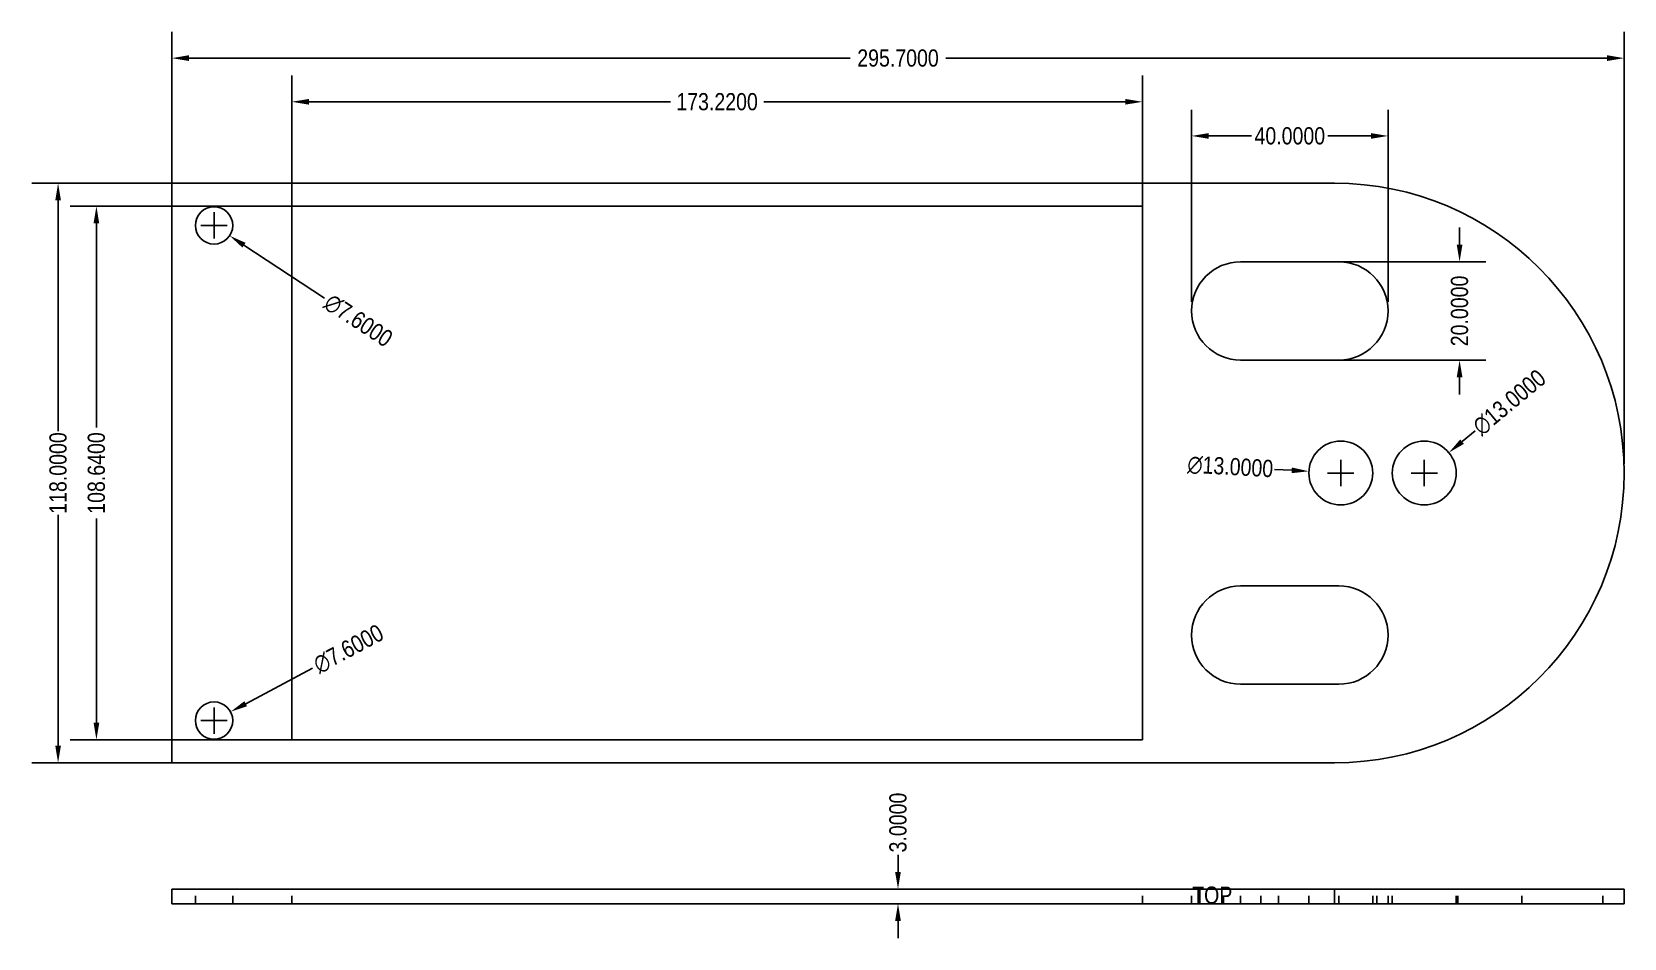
# Model space of a CAD drawing. Header units: millimetres. Extents: x -102 to 222, y 67 to 251.
import ezdxf

# ---------------------------------------------------------------- set-up
doc = ezdxf.new("R2010")
doc.units = ezdxf.units.MM
doc.header["$LTSCALE"] = 16.335
doc.header["$PDMODE"] = 3
doc.header["$PDSIZE"] = 8
doc.linetypes.add('HIDDEN', pattern=[0.2, 0.1, -0.1])
doc.layers.get('0').update_dxf_attribs({"linetype": 'CONTINUOUS'})
doc.layers.get('Defpoints').update_dxf_attribs({"linetype": 'CONTINUOUS'})
for name, color, linetype in [('01___PRT_ALL_DTM_PLN', 7, 'CONTINUOUS'), ('02___PRT_ALL_AXES', 7, 'CONTINUOUS'), ('05___PRT_ALL_DTM_CSYS', 7, 'CONTINUOUS'), ('DEFAULT_2', 8, 'HIDDEN')]:
    doc.layers.add(name, color=color, linetype=linetype)
doc.styles.get("Standard").update_dxf_attribs({"font": 'txt', "width": 0.85})
doc.dimstyles.get("Standard").update_dxf_attribs({"dimtxt": 3.5, "dimasz": 3.5, "dimexe": 0.18, "dimexo": 0.0625, "dimgap": 0.09, "dimtad": 1, "dimdsep": 46, "dimtxsty": 'Standard', "dimcen": 0.09, "dimadec": 0, "dimazin": 0, "dimtol": 1, "dimtp": 0.01, "dimtm": 0.01, "dimtfac": 1, "dimtofl": 0, "dimtmove": 0, "dimatfit": 3, "dimfxl": 0, "dimtolj": 1, "dimarcsym": 0})

# ---------------------------------------------------------------- blocks, each defined once
blk = doc.blocks.new('*D6')
at = {"color": 0, "lineweight": -2}
for p, q in [((-73.67, 163.38), (-73.67, 251.34)), ((222.03, 163.38), (222.03, 251.34)), ((-70.17, 245.99), (64.42, 245.99)), ((218.53, 245.99), (83.94, 245.99))]:
    blk.add_line(p, q, dxfattribs=at)
at = {"color": 0}
for points in [[(-70.17, 246.58), (-70.17, 245.41), (-73.67, 245.99)], [(218.53, 246.58), (218.53, 245.41), (222.03, 245.99)]]:
    blk.add_solid(points, dxfattribs=at)
at = {"layer": 'Defpoints', "color": 0}
for p in [(-73.67, 245.99), (-73.67, 161.52), (222.03, 161.52)]:
    blk.add_point(p, dxfattribs=at)
at = {"color": 0, "insert": (74.18, 245.99), "char_height": 3.5, "attachment_point": 5}
blk.add_mtext('\\A1;295.7000', dxfattribs=at)
blk = doc.blocks.new('*D7')
at = {"color": 0, "lineweight": -2}
for p, q in [((-49.27, 163.38), (-49.27, 242.45)), ((123.95, 163.38), (123.95, 242.45)), ((-45.77, 237.1), (27.83, 237.1)), ((120.45, 237.1), (46.85, 237.1))]:
    blk.add_line(p, q, dxfattribs=at)
at = {"color": 0}
for points in [[(-45.77, 237.68), (-45.77, 236.52), (-49.27, 237.1)], [(120.45, 237.68), (120.45, 236.52), (123.95, 237.1)]]:
    blk.add_solid(points, dxfattribs=at)
at = {"layer": 'Defpoints', "color": 0}
for p in [(-49.27, 237.1), (-49.27, 161.52), (123.95, 161.52)]:
    blk.add_point(p, dxfattribs=at)
at = {"color": 0, "insert": (37.34, 237.1), "char_height": 3.5, "attachment_point": 5}
blk.add_mtext('\\A1;173.2200', dxfattribs=at)
blk = doc.blocks.new('*D8')
at = {"color": 0, "lineweight": -2}
for p, q in [((5.37, 220.52), (-102.17, 220.52)), ((-96.83, 217.02), (-96.83, 170.04)), ((-96.83, 106.02), (-96.83, 153.01)), ((5.37, 102.52), (-102.17, 102.52))]:
    blk.add_line(p, q, dxfattribs=at)
at = {"color": 0}
for points in [[(-97.41, 217.02), (-96.25, 217.02), (-96.83, 220.52)], [(-97.41, 106.02), (-96.25, 106.02), (-96.83, 102.52)]]:
    blk.add_solid(points, dxfattribs=at)
at = {"layer": 'Defpoints', "color": 0}
for p in [(7.22, 220.52), (-96.83, 102.52), (7.22, 102.52)]:
    blk.add_point(p, dxfattribs=at)
at = {"color": 0, "insert": (-96.83, 161.52), "char_height": 3.5, "attachment_point": 5, "rotation": 90}
blk.add_mtext('\\A1;118.0000', dxfattribs=at)
blk = doc.blocks.new('*D9')
at = {"color": 0, "lineweight": -2}
for p, q in [((-32.86, 215.84), (-94.38, 215.84)), ((-89.03, 212.34), (-89.03, 170.79)), ((-89.03, 110.7), (-89.03, 152.26)), ((-32.86, 107.2), (-94.38, 107.2))]:
    blk.add_line(p, q, dxfattribs=at)
at = {"color": 0}
for points in [[(-89.61, 212.34), (-88.45, 212.34), (-89.03, 215.84)], [(-89.61, 110.7), (-88.45, 110.7), (-89.03, 107.2)]]:
    blk.add_solid(points, dxfattribs=at)
at = {"layer": 'Defpoints', "color": 0}
for p in [(-89.03, 215.84), (-31, 215.84), (-31, 107.2)]:
    blk.add_point(p, dxfattribs=at)
at = {"color": 0, "insert": (-89.03, 161.52), "char_height": 3.5, "attachment_point": 5, "rotation": 90}
blk.add_mtext('\\A1;108.6400', dxfattribs=at)
blk = doc.blocks.new('*D10')
at = {"color": 0, "lineweight": -2}
for p, q in [((-65.07, 209.25), (-65.07, 214.6)), ((-67.75, 211.92), (-62.4, 211.92)), ((-42.62, 197.09), (-58.98, 207.9))]:
    blk.add_line(p, q, dxfattribs=at)
at = {"color": 0}
blk.add_solid([(-58.66, 208.39), (-59.3, 207.42), (-61.9, 209.83)], dxfattribs=at)
at = {"layer": 'Defpoints', "color": 0}
for p in [(-68.24, 214.02), (-61.9, 209.83)]:
    blk.add_point(p, dxfattribs=at)
at = {"color": 0, "insert": (-35.71, 192.54), "char_height": 3.5, "attachment_point": 5, "rotation": 326.5584}
blk.add_mtext('\\A1;∅7.6000', dxfattribs=at)
blk = doc.blocks.new('*D11')
at = {"color": 0, "lineweight": -2}
for p, q in [((-45, 121.81), (-58.63, 114.55)), ((-65.07, 108.45), (-65.07, 113.8)), ((-67.75, 111.12), (-62.4, 111.12))]:
    blk.add_line(p, q, dxfattribs=at)
at = {"color": 0}
blk.add_solid([(-58.9, 115.07), (-58.36, 114.04), (-61.72, 112.91)], dxfattribs=at)
at = {"layer": 'Defpoints', "color": 0}
for p in [(-61.72, 112.91), (-68.43, 109.34)]:
    blk.add_point(p, dxfattribs=at)
at = {"color": 0, "insert": (-37.7, 125.69), "char_height": 3.5, "attachment_point": 5, "rotation": 28.0218}
blk.add_mtext('\\A1;∅7.6000', dxfattribs=at)
blk = doc.blocks.new('*D12')
at = {"color": 0, "lineweight": -2}
for p, q in [((150.85, 162.26), (154.34, 162.07)), ((164.33, 158.85), (164.33, 164.2)), ((161.65, 161.52), (167, 161.52))]:
    blk.add_line(p, q, dxfattribs=at)
at = {"color": 0}
blk.add_solid([(154.37, 162.65), (154.31, 161.49), (157.84, 161.88)], dxfattribs=at)
at = {"layer": 'Defpoints', "color": 0}
for p in [(157.84, 161.88), (170.82, 161.17)]:
    blk.add_point(p, dxfattribs=at)
at = {"color": 0, "insert": (141.84, 162.76), "char_height": 3.5, "attachment_point": 5, "rotation": 356.8679}
blk.add_mtext('\\A1;∅13.0000', dxfattribs=at)
blk = doc.blocks.new('*D13')
at = {"color": 0, "lineweight": -2}
for p, q in [((191.72, 170.14), (189.03, 167.91)), ((181.33, 158.85), (181.33, 164.2)), ((178.65, 161.52), (184, 161.52))]:
    blk.add_line(p, q, dxfattribs=at)
at = {"color": 0}
blk.add_solid([(188.65, 168.36), (189.4, 167.46), (186.33, 165.67)], dxfattribs=at)
at = {"layer": 'Defpoints', "color": 0}
for p in [(186.33, 165.67), (176.32, 157.38)]:
    blk.add_point(p, dxfattribs=at)
at = {"color": 0, "insert": (198.66, 175.89), "char_height": 3.5, "attachment_point": 5, "rotation": 39.6531}
blk.add_mtext('\\A1;∅13.0000', dxfattribs=at)
blk = doc.blocks.new('*D14')
at = {"color": 0, "lineweight": -2}
for p, q in [((133.95, 196.38), (133.95, 235.49)), ((173.95, 196.38), (173.95, 235.49)), ((137.45, 230.15), (146.17, 230.15)), ((170.45, 230.15), (161.72, 230.15))]:
    blk.add_line(p, q, dxfattribs=at)
at = {"color": 0}
for points in [[(137.45, 230.73), (137.45, 229.57), (133.95, 230.15)], [(170.45, 230.73), (170.45, 229.57), (173.95, 230.15)]]:
    blk.add_solid(points, dxfattribs=at)
at = {"layer": 'Defpoints', "color": 0}
for p in [(173.95, 230.15), (133.95, 194.52), (173.95, 194.52)]:
    blk.add_point(p, dxfattribs=at)
at = {"color": 0, "insert": (153.95, 230.15), "char_height": 3.5, "attachment_point": 5}
blk.add_mtext('\\A1;40.0000', dxfattribs=at)
blk = doc.blocks.new('*D15')
at = {"color": 0, "lineweight": -2}
for p, q in [((188.52, 208.02), (188.52, 211.52)), ((161.33, 204.52), (193.87, 204.52)), ((161.33, 184.52), (193.87, 184.52)), ((188.52, 181.02), (188.52, 177.52))]:
    blk.add_line(p, q, dxfattribs=at)
at = {"color": 0}
for points in [[(187.94, 208.02), (189.1, 208.02), (188.52, 204.52)], [(187.94, 181.02), (189.1, 181.02), (188.52, 184.52)]]:
    blk.add_solid(points, dxfattribs=at)
at = {"layer": 'Defpoints', "color": 0}
for p in [(159.47, 204.52), (159.47, 184.52), (188.52, 184.52)]:
    blk.add_point(p, dxfattribs=at)
at = {"color": 0, "insert": (188.52, 194.52), "char_height": 3.5, "attachment_point": 5, "rotation": 90}
blk.add_mtext('\\A1;20.0000', dxfattribs=at)
blk = doc.blocks.new('*D17')
at = {"color": 0, "lineweight": -2}
for p, q in [((74.18, 80.32), (74.18, 83.82)), ((72.32, 76.82), (68.83, 76.82)), ((72.32, 73.82), (68.83, 73.82)), ((74.18, 70.32), (74.18, 66.82))]:
    blk.add_line(p, q, dxfattribs=at)
at = {"color": 0}
for points in [[(73.59, 80.32), (74.76, 80.32), (74.18, 76.82)], [(73.59, 70.32), (74.76, 70.32), (74.18, 73.82)]]:
    blk.add_solid(points, dxfattribs=at)
at = {"layer": 'Defpoints', "color": 0}
for p in [(74.18, 76.82), (74.18, 76.82), (74.18, 73.82)]:
    blk.add_point(p, dxfattribs=at)
at = {"color": 0, "insert": (74.18, 90.36), "char_height": 3.5, "attachment_point": 5, "rotation": 90}
blk.add_mtext('\\A1;3.0000', dxfattribs=at)

msp = doc.modelspace()

# ---------------------------------------------------------------- linework, layer by layer
at = {"color": 7, "linetype": 'Continuous'}
for p, q in [((-73.6737, 102.52491), (-73.6737, 220.52491)), ((-73.6737, 220.52491), (163.0263, 220.52491)), ((-49.2737, 107.20491), (-49.2737, 215.84491)), ((-49.2737, 215.84491), (123.9463, 215.84491)), ((123.9463, 215.84491), (123.9463, 107.20491)), ((143.9463, 204.52491), (163.9463, 204.52491)), ((163.9463, 184.52491), (143.9463, 184.52491)), ((143.9463, 138.52491), (163.9463, 138.52491)), ((163.9463, 118.52491), (143.9463, 118.52491)), ((123.9463, 107.20491), (-49.2737, 107.20491)), ((163.0263, 102.52491), (-73.6737, 102.52491)), ((-73.6737, 73.82442), (-73.6737, 76.82442)), ((-73.6737, 76.82442), (222.02527, 76.82442)), ((135.66201, 73.82442), (135.66201, 76.82442)), ((163.0263, 73.82442), (163.0263, 76.82442)), ((222.0263, 73.82442), (222.0263, 76.82442)), ((-73.6737, 73.82442), (222.02527, 73.82442))]:
    msp.add_line(p, q, dxfattribs=at)
for centre, radius, start, end in [((163.0263, 161.52491), 59, 270, 90), ((143.9463, 194.52491), 10, 90, 270), ((163.9463, 194.52491), 10, 270, 90), ((143.9463, 128.52491), 10, 90, 270), ((163.9463, 128.52491), 10, 270, 90)]:
    msp.add_arc(centre, radius, start, end, dxfattribs=at)
at = {"layer": '02___PRT_ALL_AXES', "color": 8, "linetype": 'HIDDEN'}
for p, q in [((-68.8737, 73.82442), (-68.8737, 76.82442)), ((-61.2737, 76.82442), (-68.8737, 76.82442)), ((-61.2737, 73.82442), (-61.2737, 76.82442)), ((140.46201, 73.82442), (140.46201, 76.82442)), ((148.06201, 76.82442), (140.46201, 76.82442)), ((148.06201, 73.82442), (148.06201, 76.82442)), ((170.8263, 76.82442), (157.8263, 76.82442)), ((157.8263, 73.82442), (157.8263, 76.82442)), ((170.8263, 73.82442), (170.8263, 76.82442)), ((187.8263, 76.82442), (174.8263, 76.82442)), ((174.8263, 73.82442), (174.8263, 76.82442)), ((187.8263, 73.82442), (187.8263, 76.82442)), ((188.16201, 73.82442), (188.16201, 76.82442)), ((201.16201, 76.82442), (188.16201, 76.82442)), ((201.16201, 73.82442), (201.16201, 76.82442)), ((-61.2737, 73.82442), (-68.8737, 73.82442)), ((148.06201, 73.82442), (140.46201, 73.82442)), ((170.8263, 73.82442), (157.8263, 73.82442)), ((187.8263, 73.82442), (174.8263, 73.82442)), ((201.16201, 73.82442), (188.16201, 73.82442))]:
    msp.add_line(p, q, dxfattribs=at)
at = {"layer": '02___PRT_ALL_AXES', "color": 7, "linetype": 'Continuous'}
for centre, radius in [((-65.0737, 211.92491), 3.8), ((164.3263, 161.52491), 6.5), ((181.3263, 161.52491), 6.5), ((-65.0737, 111.12491), 3.8)]:
    msp.add_circle(centre, radius, dxfattribs=at)
at = {"layer": '05___PRT_ALL_DTM_CSYS', "color": 7, "linetype": 'Continuous'}
msp.add_line((205.05701, 73.82442), (184.26701, 73.82442), dxfattribs=at)
at = {"layer": 'DEFAULT_2', "color": 8, "linetype": 'HIDDEN'}
for p, q in [((-49.2737, 73.82442), (-49.2737, 76.82442)), ((123.9463, 73.82442), (123.9463, 76.82442)), ((133.9463, 73.82442), (133.9463, 76.82442)), ((140.34201, 73.82442), (140.34201, 76.82442)), ((143.9463, 73.82442), (143.9463, 76.82442)), ((151.66201, 73.82442), (151.66201, 76.82442)), ((163.9463, 73.82442), (163.9463, 76.82442)), ((171.66201, 73.82442), (171.66201, 76.82442)), ((173.9463, 73.82442), (173.9463, 76.82442)), ((217.66201, 73.82442), (217.66201, 76.82442))]:
    msp.add_line(p, q, dxfattribs=at)

# ---------------------------------------------------------------- texts
at = {"layer": '01___PRT_ALL_DTM_PLN', "color": 7, "linetype": 'Continuous', "insert": (134.06979, 77.32442), "char_height": 3.5, "width": 8.925, "attachment_point": 1, "line_spacing_factor": 0.9}
msp.add_mtext('TOP', dxfattribs=at)

# ---------------------------------------------------------------- dimensions: what is measured, and where the dimension line sits
for base, p1, p2, picture, middle in [((-73.6737, 245.99496), (222.0263, 161.52491), (-73.6737, 161.52491), '*D6', (74.1763, 245.99496)), ((-49.2737, 237.09974), (123.9463, 161.52491), (-49.2737, 161.52491), '*D7', (37.3363, 237.09974)), ((173.9463, 230.14841), (133.9463, 194.52491), (173.9463, 194.52491), '*D14', (153.9463, 230.14841))]:
    dim = msp.add_linear_dim(base=base, p1=p1, p2=p2, dimstyle='Standard', override={"dimexe": 5.346, "dimexo": 1.85625, "dimtad": 0, "dimdec": 4, "dimzin": 0, "dimcen": 2.673, "dimtol": 0, "dimtdec": 4, "dimtzin": 0})
    dim.commit()
    dim.dimension.update_dxf_attribs({"geometry": picture, "text_midpoint": middle})
for base, p1, p2, picture, middle in [((-96.8284, 102.52491), (7.22406, 220.52491), (7.22406, 102.52491), '*D8', (-96.8284, 161.52491)), ((-89.03056, 215.84491), (-30.99929, 107.20491), (-30.99929, 215.84491), '*D9', (-89.03056, 161.52491)), ((188.52061, 184.52491), (159.47103, 204.52491), (159.47103, 184.52491), '*D15', (188.52061, 194.52491)), ((74.17578, 76.82442), (74.17578, 73.82442), (74.17578, 76.82442), '*D17', (74.17578, 90.36026))]:
    dim = msp.add_linear_dim(base=base, p1=p1, p2=p2, angle=90, dimstyle='Standard', override={"dimexe": 5.346, "dimexo": 1.85625, "dimtad": 0, "dimdec": 4, "dimzin": 0, "dimcen": 2.673, "dimtol": 0, "dimtdec": 4, "dimtzin": 0})
    dim.commit()
    dim.dimension.update_dxf_attribs({"geometry": picture, "text_midpoint": middle})
for p1, p2, picture, middle in [((-68.2446, 214.01904), (-61.9028, 209.83078), '*D10', (-35.71488, 192.53574)), ((-68.42822, 109.33964), (-61.71918, 112.91018), '*D11', (-37.69808, 125.69415))]:
    dim = msp.add_diameter_dim_2p(p1=p1, p2=p2, dimstyle='Standard', override={"dimexe": 5.346, "dimexo": 1.85625, "dimtad": 0, "dimdec": 4, "dimzin": 0, "dimcen": 2.673, "dimtol": 0, "dimtdec": 4, "dimtzin": 0})
    dim.commit()
    dim.dimension.update_dxf_attribs({"geometry": picture, "text_midpoint": middle, "dimtype": 163})
for p1, p2, picture, middle in [((176.32181, 157.37701), (186.33079, 165.6728), '*D13', (198.66109, 175.89258)), ((170.81659, 161.16976), (157.83601, 161.88006), '*D12', (141.84493, 162.75509))]:
    dim = msp.add_diameter_dim_2p(p1=p1, p2=p2, dimstyle='Standard', override={"dimexe": 5.346, "dimexo": 1.85625, "dimtad": 0, "dimdec": 4, "dimzin": 0, "dimcen": 2.673, "dimtol": 0, "dimtdec": 4, "dimtzin": 0})
    dim.commit()
    dim.dimension.update_dxf_attribs({"geometry": picture, "text_midpoint": middle})

doc.saveas('drawing.dxf')
